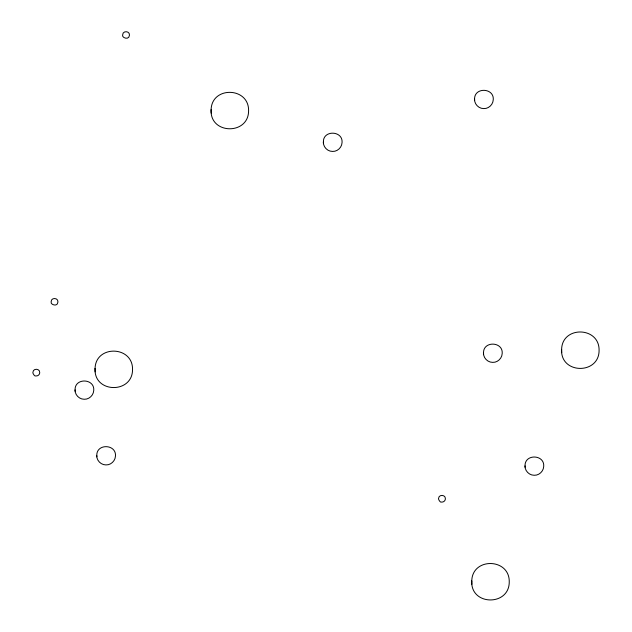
<?xml version="1.0" encoding="UTF-8"?>
<svg xmlns="http://www.w3.org/2000/svg" width="632" height="632" viewBox="0 0 632 632"><rect width="100%" height="100%" fill="white"/><g stroke="black" fill="none" stroke-linecap="round" stroke-linejoin="round"><path stroke-width="0.95" d="M32.911 372.39C32.904 368.022 40.124 368.345 39.737 372.714C39.658 374.492 38.054 376.04 36.253 375.937C34.096 377.02 32.556 372.011 32.927 372.998M51.129 301.646C51.121 297.269 58.341 297.593 57.954 301.962C57.575 307.507 50.26 304.324 51.145 302.246M75.066 389.549C75.05 377.588 94.8 378.473 93.749 390.434C93.52 395.284 89.128 399.527 84.206 399.258C80.051 399.282 76.275 396.201 75.279 392.195C74.955 390.718 75.09 388.261 75.121 391.208M95.069 368.527C95.574 344.772 132.933 345.609 132.538 369.451C132.68 394.028 93.56 393.42 95.069 368.527L95.171 371.853M96.783 455.206C96.767 443.245 116.517 444.13 115.466 456.091C115.237 460.941 110.845 465.176 105.923 464.915C101.768 464.931 97.992 461.858 96.996 457.852C96.672 456.375 96.807 453.91 96.838 456.865M122.655 34.831C122.648 30.462 129.868 30.778 129.481 35.155C129.102 40.693 121.786 37.517 122.671 35.439M211.12 109.755C211.625 85.992 248.984 86.837 248.589 110.671C248.732 135.256 209.611 134.648 211.12 109.755L211.23 113.073M323.379 141.718C323.355 129.765 343.113 130.642 342.054 142.603C341.833 147.461 337.441 151.696 332.519 151.427C328.356 151.451 324.587 148.378 323.592 144.373C323.268 142.895 323.402 140.43 323.426 143.377M438.561 498.529C438.561 494.161 445.773 494.485 445.394 498.853C445.307 500.631 443.704 502.179 441.902 502.077C439.753 503.159 438.213 498.15 438.584 499.138M474.569 98.876C474.545 86.924 494.303 87.801 493.252 99.761C493.023 104.62 488.631 108.854 483.709 108.593C479.554 108.609 475.778 105.536 474.782 101.531C474.458 100.054 474.593 97.589 474.624 100.535M471.772 580.927C472.278 557.163 509.645 558.001 509.25 581.843C509.384 606.428 470.271 605.812 471.772 580.927L471.883 584.245M483.512 352.664C483.496 340.703 503.246 341.588 502.195 353.549C501.966 358.399 497.574 362.642 492.652 362.373C488.497 362.389 484.72 359.316 483.725 355.31C483.401 353.833 483.535 351.368 483.567 354.323M525.034 465.563C525.01 453.602 544.768 454.479 543.71 466.448C543.488 471.298 539.096 475.533 534.174 475.272C530.011 475.288 526.243 472.215 525.247 468.209C524.923 466.732 525.058 464.267 525.081 467.214M561.619 349.385C562.125 325.622 599.484 326.468 599.089 350.302C599.223 374.887 560.11 374.278 561.619 349.385L561.722 352.703"/></g></svg>
